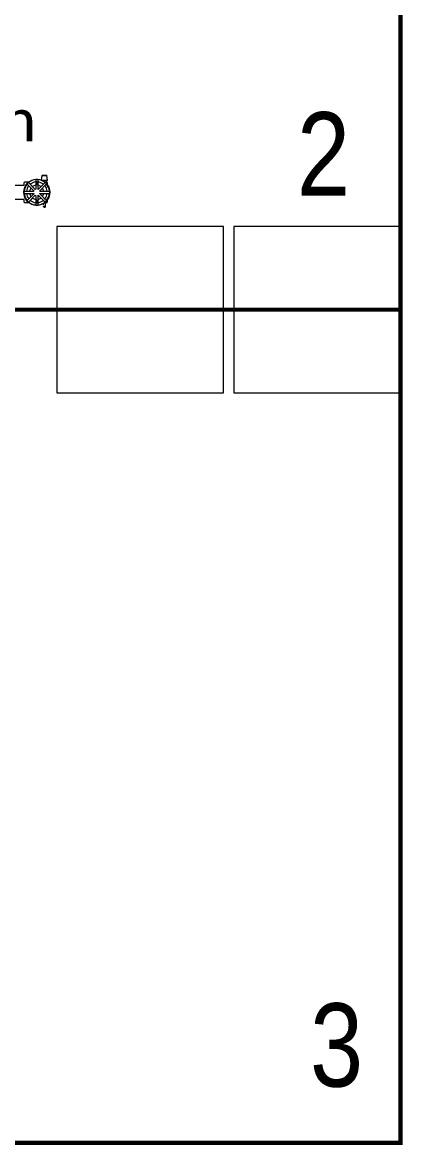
# Model space of a CAD drawing. Header units: metres. Extents: x -13933 to 152404, y -7861 to 21912.
# Drawn here: x 5258 to 5441, y 2842 to 3378 of the extents above; entities that cross this region are included whole.
import ezdxf
from ezdxf.enums import TextEntityAlignment as Align

# ---------------------------------------------------------------- set-up
doc = ezdxf.new("R2010")
doc.units = ezdxf.units.M
doc.header["$LTSCALE"] = 100
doc.header["$MEASUREMENT"] = 0
doc.linetypes.add('HIDDEN', pattern=[0.375, 0.25, -0.125])
doc.layers.get('0').update_dxf_attribs({"color": 9, "lineweight": 9})
for name, color, linetype, lineweight in [('01', 9, 'Continuous', 9), ('06D', 9, 'Continuous', 9), ('21', 9, 'Continuous', 9), ('32-ekipman', 9, 'Continuous', 9)]:
    doc.layers.add(name, color=color, linetype=linetype, lineweight=lineweight)
doc.styles.add('Arial', font='arial.ttf', dxfattribs={"height": 2.5})
doc.styles.add('MuuM_TEXT-STANDART', font='ARIALN.TTF')

# ---------------------------------------------------------------- blocks, each defined once
blk = doc.blocks.new('p-kolon_80x80')
blk.add_lwpolyline([(-40, -40), (40, -40), (40, 40), (-40, 40)], close=True)
blk = doc.blocks.new('2.bod.sitatik')
at = {"layer": '01'}
for p in [(5315, -5390), (5400, -5390)]:
    blk.add_blockref('p-kolon_80x80', p, dxfattribs=at)
blk = doc.blocks.new('p-işyeri')
at = {"color": 0, "const_width": 2}
blk.add_lwpolyline([(200, 0), (200, 700), (-200, 700), (-200, 0)], close=True, dxfattribs=at)
blk = doc.blocks.new('A$C61080231')
for p, q in [((26.9, 12.25), (26.9, 24.97)), ((33.7, 24.97), (33.7, 12.25)), ((25.3, 10), (25.3, 11.95)), ((25.6, 12.25), (26.9, 12.25)), ((26.28, 10.98), (29.58, 7.68)), ((29.8, 12.43), (29.8, 7.77)), ((30.8, 12.43), (30.8, 7.77)), ((34.32, 10.98), (31.02, 7.68)), ((33.7, 12.25), (35, 12.25)), ((35.3, 11.95), (35.3, 10)), ((28.78, 5.75), (24.11, 5.75)), ((28.78, 6.75), (24.12, 6.75)), ((28.87, 6.97), (25.57, 10.27)), ((28.87, 5.53), (25.57, 2.23)), ((25.9, 6.48), (25.7, 6.37)), ((25.7, 6.37), (25.7, 6.13)), ((25.7, 6.13), (25.9, 6.02)), ((26.1, 6.37), (25.9, 6.48)), ((25.9, 6.02), (26.1, 6.13)), ((26.1, 6.13), (26.1, 6.37)), ((35.02, 10.27), (31.73, 6.97)), ((31.73, 5.53), (35.02, 2.23)), ((36.48, 6.75), (31.82, 6.75)), ((36.48, 5.75), (31.82, 5.75)), ((34.7, 6.48), (34.5, 6.37)), ((34.5, 6.37), (34.5, 6.14)), ((34.5, 6.14), (34.7, 6.02)), ((34.9, 6.37), (34.7, 6.48)), ((34.7, 6.02), (34.9, 6.14)), ((34.9, 6.14), (34.9, 6.37)), ((23.1, 2.92), (23.6, 3.05)), ((23.1, 2.92), (23.1, 2.18)), ((23.1, 2.18), (23.6, 2.05)), ((23.6, 3.05), (23.6, 2.05)), ((23.6, 3.05), (23.84, 3.05)), ((23.6, 2.05), (25.3, 2.05)), ((24.35, 3.05), (24.93, 3.05)), ((25.3, 1.55), (25.3, 2.5)), ((26.55, 1.25), (25.6, 1.25)), ((29.58, 4.82), (26.28, 1.52)), ((29.8, 4.73), (29.8, 0.07)), ((30.8, 4.73), (30.8, 0.07)), ((34.32, 1.52), (31.02, 4.82)), ((35, 1.25), (34.05, 1.25)), ((35.3, 2.5), (35.3, 1.55)), ((35.3, 1.7), (36.1, 1.05)), ((36.1, 3.92), (36.1, 1.05)), ((36.1, 1.05), (38.4, 1.45)), ((36.15, 4.04), (38.4, 3.65)), ((38.4, 3.65), (38.4, 1.45)), ((38.4, 3.65), (38.6, 3.55)), ((38.4, 1.45), (38.6, 1.55)), ((38.6, 3.55), (38.6, 1.55))]:
    blk.add_line(p, q)
for centre, radius in [((30.3, 6.25), 6.25), ((25.9, 6.25), 0.242), ((25.9, 6.25), 0.194), ((34.7, 6.25), 0.242), ((34.7, 6.25), 0.194)]:
    blk.add_circle(centre, radius)
for centre, radius, start, end in [((25.6, 11.95), 0.3, 90, 180), ((30.3, 6.25), 6.2, 130.3772, 139.6228), ((30.3, 6.25), 6.1, 94.7017, 130.2983), ((30.3, 6.25), 5, 95.7392, 129.2608), ((30.3, 6.25), 6.2, 85.3772, 94.6228), ((30.3, 6.25), 6.1, 49.7017, 85.2983), ((30.3, 6.25), 5, 50.7392, 84.2608), ((30.3, 6.25), 6.2, 40.3772, 49.6228), ((35, 11.95), 0.3, 0, 90), ((30.3, 6.25), 6.2, 175.3772, 184.6228), ((30.3, 6.25), 6.1, 139.7016, 175.2983), ((30.3, 6.25), 6.1, 184.7017, 220.2983), ((25.9, 6.25), 0.6, 123.5565, 236.4435), ((30.3, 6.25), 5, 140.7392, 174.2608), ((30.3, 6.25), 5, 185.7392, 219.2608), ((25.9, 6.25), 0.6, 303.5565, 56.4435), ((30.3, 6.25), 3.4, 143.4565, 171.5435), ((30.3, 6.25), 3.4, 188.4565, 216.5435), ((30.3, 6.25), 3.4, 98.4565, 126.5435), ((30.3, 6.25), 1.6, 153.21, 161.79), ((30.3, 6.25), 1.6, 198.21, 206.79), ((30.3, 6.25), 1.6, 108.2099, 116.79), ((30.3, 6.25), 3.4, 53.4565, 81.5435), ((30.3, 6.25), 1.6, 63.21, 71.79), ((30.3, 6.25), 1.6, 18.2099, 26.79), ((30.3, 6.25), 1.6, 333.21, 341.7901), ((30.3, 6.25), 3.4, 8.4565, 36.5435), ((30.3, 6.25), 3.4, 323.4565, 351.5435), ((34.7, 6.25), 0.6, 123.5565, 236.4435), ((30.3, 6.25), 5, 5.7392, 39.2608), ((30.3, 6.25), 5, 320.7392, 354.2608), ((30.3, 6.25), 6.1, 4.7017, 40.2983), ((30.3, 6.25), 6.1, 319.7017, 355.2983), ((34.7, 6.25), 0.6, 303.5565, 56.4435), ((30.3, 6.25), 6.2, 355.3772, 4.6228), ((25.6, 1.55), 0.3, 180, 270), ((30.3, 6.25), 6.2, 220.3772, 229.6228), ((30.3, 6.25), 6.1, 229.7017, 265.2983), ((30.3, 6.25), 5, 230.7392, 264.2608), ((30.3, 6.25), 3.4, 233.4565, 261.5435), ((30.3, 6.25), 1.6, 243.21, 251.79), ((30.3, 6.25), 6.2, 265.3772, 274.6228), ((30.3, 6.25), 1.6, 288.21, 296.79), ((30.3, 6.25), 3.4, 278.4565, 306.5435), ((30.3, 6.25), 5, 275.7392, 309.2608), ((30.3, 6.25), 6.1, 274.7017, 310.2984), ((30.3, 6.25), 6.2, 310.3772, 319.6228), ((35, 1.55), 0.3, 270, 0)]:
    blk.add_arc(centre, radius, start, end)
blk = doc.blocks.new('2.bod.Mimari')
at = {"layer": '06D', "color": 89, "linetype": 'HIDDEN', "true_color": 0x2e4d23, "rotation": 90}
for p in [(5440, -5190), (5440, -5590)]:
    blk.add_blockref('p-işyeri', p, dxfattribs=at)
at = {"layer": '32-ekipman', "ltscale": 2, "rotation": 90}
blk.add_blockref('A$C61080231', (5271.63, -5363.97), dxfattribs=at)
at = {"layer": '21', "style": 'MuuM_TEXT-STANDART'}
for s, p in [('2', (5415.75, -5347.22)), ('3', (5422.03, -5775))]:
    blk.add_text(s, height=40, dxfattribs=at).set_placement(p, align=Align.BOTTOM_RIGHT)
at = {"layer": '32-ekipman', "ltscale": 2, "insert": (4991.73, -5255.78), "char_height": 20, "width": 332.13, "attachment_point": 1, "style": 'Arial'}
blk.add_mtext('{\\fCalibri|b1|i0|c162|p34;Nussbaum\\fCalibri|b0|i0|c0|p34; 2.50 SL\\PÇift Sütunlu Lift 5 Ton}', dxfattribs=at)

msp = doc.modelspace()

# ---------------------------------------------------------------- block references
for name in ['2.bod.sitatik', '2.bod.Mimari']:
    msp.add_blockref(name, (0, 8630))

doc.saveas('drawing.dxf')
